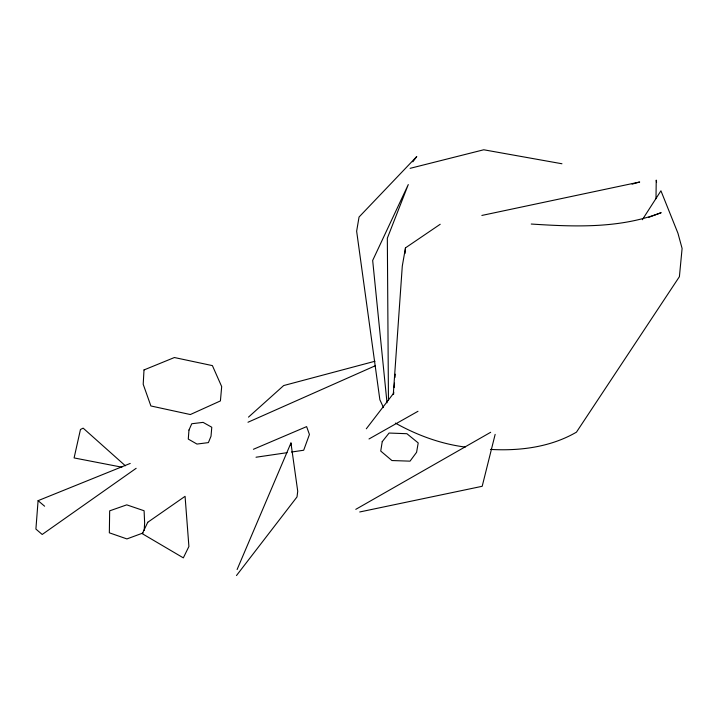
<?xml version="1.0" encoding="UTF-8"?>
<svg xmlns="http://www.w3.org/2000/svg" width="718" height="718" viewBox="0 0 718 718"><rect width="100%" height="100%" fill="white"/><g stroke="black" fill="none" stroke-linecap="round" stroke-linejoin="round"><path stroke-width="1.08" d="M655.992 198.707L656.234 180.128L656.575 182.318M144.183 530.44L144.641 522.839L144.094 510.758L126.754 504.853L109.666 510.839L109.342 532.81L126.915 538.922L143.053 532.98M393.293 394.353L402.286 266.118L405.482 247.863L440.206 224.267M130.227 463.433L38.09 500.661L35.9 529.076L42.2 534.47L136.142 468.315M393.599 394.29L393.778 392.055M394.137 387.585L394.505 383.116M394.954 377.524L395.232 374.168M405.033 253.445L405.482 247.863M290.691 445.187L290.952 442.988L237.102 569.527M495.151 434.381L482.191 486.292L359.727 511.97M642.341 219.726L660.937 190.8L677.954 233.269L682.1 248.455L679.399 276.681L576.455 432.155C550.634 447.17 519.859 451.084 490.43 449.414M412.832 161.828L416.763 156.524L359.045 217.033L356.64 231.214L379.867 399.773L383.538 407.618M236.482 575.54L297.01 496.928L297.728 491.247L290.952 442.988M366.315 428.781L393.509 393.401M248.491 417.122L283.691 385.548L374.967 361.244M355.778 509.349L490.681 432.281M369.007 438.967L417.993 411.288M247.979 422.247L375.326 365.74M253.409 449.288L306.622 426.618L309.431 434.489L303.687 450.24L291.499 452.035M648.623 217.366L661.179 212.663C619.93 228.638 574.615 226.852 531.239 224.034M632.127 184.131L639.684 182.004L481.859 215.445M410.113 168.335L483.752 149.775L561.952 163.758M256.021 457.231L287.065 452.681M465.237 447.063C440.592 443.912 417.014 435.162 395.394 423.099M121.872 467.185L74.098 457.931L80.461 429.481L83.153 428.143L125.372 465.794M38.09 500.661L44.615 506.208M387.011 402.816L372.669 260.454L408.282 184.571L387.334 238.205L388.456 400.482M144.004 369.941L143.205 384.283L150.888 405.966L190.351 414.537L220.417 400.922L221.683 386.589L212.402 365.615L174.393 357.528L144.004 369.941M188.969 430.046L188.278 439.084L196.965 444.065L208.391 442.611L211.011 436.239L211.783 427.246L203.095 422.372L191.751 423.746L188.969 430.046M382.236 441.651L380.737 451.066L391.929 460.543L410.032 461.153L416.584 452.304L418.208 442.934L406.891 433.708L389.084 433.044L382.236 441.651M147.737 522.291L142.308 533.707L183.332 557.868L188.906 546.488L185.073 496.326L147.737 522.291"/></g></svg>
